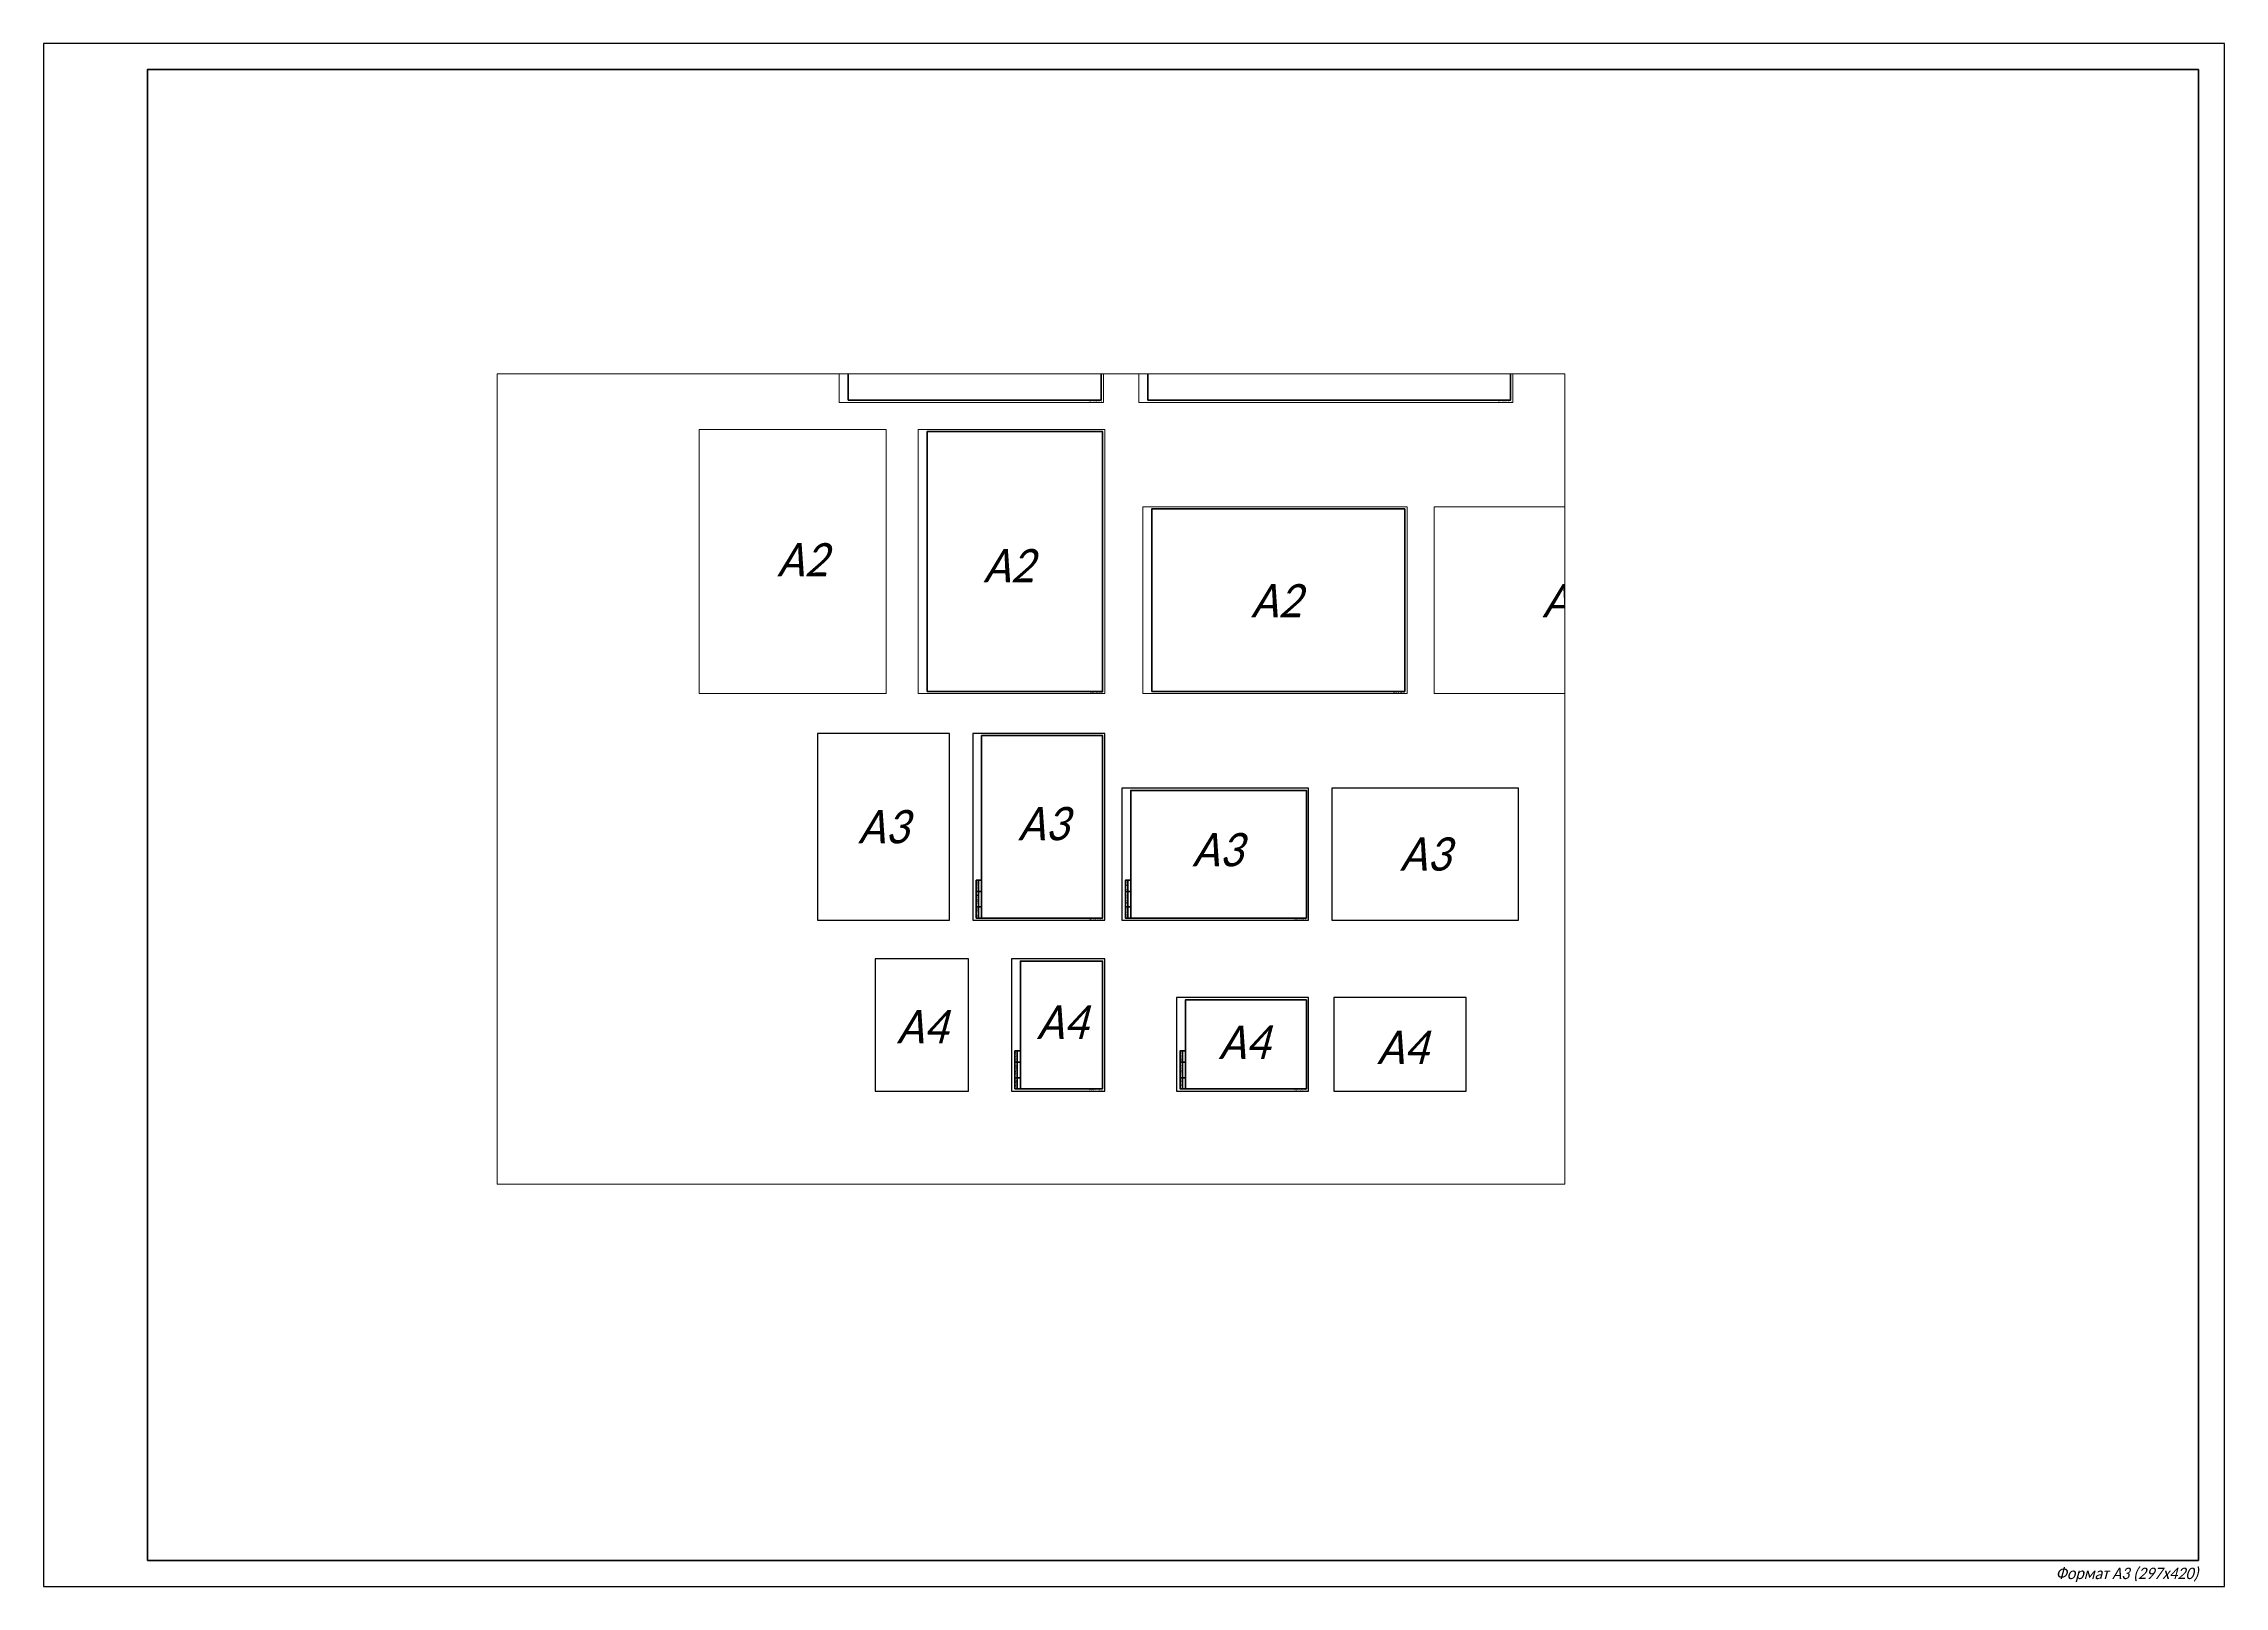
# Paper-space layout 'Лист2' of a CAD drawing. Header units: millimetres. Extents: x -62 to 358, y -58 to 239.
# The model-space entities are those that its viewports show. They can reach past a viewport. Long polylines and large blocks are cut down to what shows.
import ezdxf
from ezdxf.enums import TextEntityAlignment as Align

# ---------------------------------------------------------------- set-up
doc = ezdxf.new("R2010")
doc.units = ezdxf.units.MM
doc.layers.add('PaperFormat', color=7, linetype='Continuous')
doc.layers.add('ShtampPaper', color=7, linetype='Continuous')
doc.styles.add('!!!VStyle', font='calibri.ttf', dxfattribs={"width": 0.9, "height": 2.2})
doc.styles.add('shtampText', font='calibri.ttf', dxfattribs={"width": 0.9, "oblique": 15, "height": 2.2})

# ---------------------------------------------------------------- blocks, each defined once
blk = doc.blocks.new('a3_0_297_420_progSheetFormat')
at = {"layer": 'ShtampPaper', "ltscale": 100}
blk.add_lwpolyline([(-420, 0), (0, 0), (0, 297), (-420, 297), (-420, 0)], dxfattribs=at)
at = {"layer": 'ShtampPaper', "lineweight": 50, "ltscale": 100}
blk.add_lwpolyline([(-400, 5), (-5, 5), (-5, 292), (-400, 292), (-400, 5)], dxfattribs=at)
at = {"layer": 'ShtampPaper', "style": 'shtampText', "oblique": 15, "width": 0.9}
blk.add_text('Формат А3 (297х420)', height=2.2, dxfattribs=at).set_placement((-5, 2.5), align=Align.MIDDLE_RIGHT)
blk = doc.blocks.new('a3_1_297_420_progSheetFormat')
at = {"layer": 'ShtampPaper', "ltscale": 100}
blk.add_lwpolyline([(-297, 0), (0, 0), (0, 420), (-297, 420), (-297, 0)], dxfattribs=at)
at = {"layer": 'ShtampPaper', "lineweight": 50, "ltscale": 100}
blk.add_lwpolyline([(-277, 5), (-5, 5), (-5, 415), (-277, 415), (-277, 5)], dxfattribs=at)
at = {"layer": 'ShtampPaper', "style": 'shtampText', "oblique": 15, "width": 0.9}
blk.add_text('Формат А3 (297х420)', height=2.2, dxfattribs=at).set_placement((-5, 2.5), align=Align.MIDDLE_RIGHT)
blk = doc.blocks.new('a4_1_210_297_progSheetFormat')
at = {"layer": 'ShtampPaper', "ltscale": 100}
blk.add_lwpolyline([(-210, 0), (0, 0), (0, 297), (-210, 297), (-210, 0)], dxfattribs=at)
at = {"layer": 'ShtampPaper', "lineweight": 50, "ltscale": 100}
blk.add_lwpolyline([(-190, 5), (-5, 5), (-5, 292), (-190, 292), (-190, 5)], dxfattribs=at)
at = {"layer": 'ShtampPaper', "style": 'shtampText', "oblique": 15, "width": 0.9}
blk.add_text('Формат А4 (210х297)', height=2.2, dxfattribs=at).set_placement((-5, 2.5), align=Align.MIDDLE_RIGHT)
blk = doc.blocks.new('invShtamp')
at = {"layer": 'ShtampPaper', "lineweight": 50}
for p, q in [((-12, 60), (0, 60)), ((-7, 85), (-7, 0)), ((-12, 25), (0, 25))]:
    blk.add_line(p, q, dxfattribs=at)
blk.add_lwpolyline([(0, 0), (-12, 0), (-12, 85), (0, 85)], dxfattribs=at)
at = {"layer": 'ShtampPaper', "style": 'shtampText', "oblique": 15, "width": 0.9}
for s, p in [('Взам. инв. №', (-9.75, 72.5)), ('Подпись и дата', (-9.75, 42.5)), ('Инв. № подл.', (-9.75, 12.5))]:
    blk.add_text(s, height=2.2, rotation=90, dxfattribs=at).set_placement(p, align=Align.MIDDLE_CENTER)
blk = doc.blocks.new('a4_0_210_297_progSheetFormat')
at = {"layer": 'ShtampPaper', "ltscale": 100}
blk.add_lwpolyline([(-297, 0), (0, 0), (0, 210), (-297, 210), (-297, 0)], dxfattribs=at)
at = {"layer": 'ShtampPaper', "lineweight": 50, "ltscale": 100}
blk.add_lwpolyline([(-277, 5), (-5, 5), (-5, 205), (-277, 205), (-277, 5)], dxfattribs=at)
at = {"layer": 'ShtampPaper', "style": 'shtampText', "oblique": 15, "width": 0.9}
blk.add_text('Формат А4 (210х297)', height=2.2, dxfattribs=at).set_placement((-5, 2.5), align=Align.MIDDLE_RIGHT)
blk = doc.blocks.new('a3null_0_297_420_progSheetFormat')
at = {"layer": 'ShtampPaper', "ltscale": 100}
blk.add_lwpolyline([(-420, 0), (0, 0), (0, 297), (-420, 297), (-420, 0)], dxfattribs=at)
blk = doc.blocks.new('a3null_1_297_420_progSheetFormat')
at = {"layer": 'ShtampPaper', "ltscale": 100}
blk.add_lwpolyline([(-297, 0), (0, 0), (0, 420), (-297, 420), (-297, 0)], dxfattribs=at)
blk = doc.blocks.new('a4null_1_210_297_progSheetFormat')
at = {"layer": 'ShtampPaper', "ltscale": 100}
blk.add_lwpolyline([(-210, 0), (0, 0), (0, 297), (-210, 297), (-210, 0)], dxfattribs=at)
blk = doc.blocks.new('a4null_0_210_297_progSheetFormat')
at = {"layer": 'ShtampPaper', "ltscale": 100}
blk.add_lwpolyline([(-297, 0), (0, 0), (0, 210), (-297, 210), (-297, 0)], dxfattribs=at)
blk = doc.blocks.new('a2_0_420_594_progSheetFormat')
at = {"layer": 'PaperFormat', "color": 0, "linetype": 'Continuous', "lineweight": 15, "ltscale": 100}
blk.add_lwpolyline([(-594, 0), (0, 0), (0, 420), (-594, 420), (-594, 0)], dxfattribs=at)
at = {"layer": 'PaperFormat', "color": 0, "linetype": 'Continuous', "lineweight": 60, "ltscale": 100}
blk.add_lwpolyline([(-574, 5), (-5, 5), (-5, 415), (-574, 415), (-574, 5)], dxfattribs=at)
at = {"layer": 'PaperFormat', "style": '!!!VStyle', "width": 0.9}
blk.add_text('Формат А2 (420х594)', height=2.2, dxfattribs=at).set_placement((-33.4, 3.7), align=Align.TOP_LEFT)
blk = doc.blocks.new('a2null_0_420_594_progSheetFormat')
at = {"layer": 'PaperFormat', "color": 0, "linetype": 'Continuous', "lineweight": 15, "ltscale": 100}
blk.add_lwpolyline([(-594, 0), (0, 0), (0, 420), (-594, 420), (-594, 0)], dxfattribs=at)
blk = doc.blocks.new('a2_1_420_594_progSheetFormat')
at = {"layer": 'PaperFormat', "color": 0, "linetype": 'Continuous', "lineweight": 15, "ltscale": 100}
blk.add_lwpolyline([(-420, 0), (0, 0), (0, 594), (-420, 594), (-420, 0)], dxfattribs=at)
at = {"layer": 'PaperFormat', "color": 0, "linetype": 'Continuous', "lineweight": 60, "ltscale": 100}
blk.add_lwpolyline([(-400, 5), (-5, 5), (-5, 589), (-400, 589), (-400, 5)], dxfattribs=at)
at = {"layer": 'PaperFormat', "style": '!!!VStyle', "width": 0.9}
blk.add_text('Формат А2 (420х594)', height=2.2, dxfattribs=at).set_placement((-33.4, 3.7), align=Align.TOP_LEFT)
blk = doc.blocks.new('a2null_1_420_594_progSheetFormat')
at = {"layer": 'PaperFormat', "color": 0, "linetype": 'Continuous', "lineweight": 15, "ltscale": 100}
blk.add_lwpolyline([(-420, 0), (0, 0), (0, 594), (-420, 594), (-420, 0)], dxfattribs=at)
blk = doc.blocks.new('a1_0_594_841_progSheetFormat')
at = {"layer": 'PaperFormat', "color": 0, "linetype": 'Continuous', "lineweight": 15, "ltscale": 100}
blk.add_lwpolyline([(-841, 0), (0, 0), (0, 594), (-841, 594), (-841, 0)], dxfattribs=at)
at = {"layer": 'PaperFormat', "color": 0, "linetype": 'Continuous', "lineweight": 60, "ltscale": 100}
blk.add_lwpolyline([(-821, 5), (-5, 5), (-5, 589), (-821, 589), (-821, 5)], dxfattribs=at)
at = {"layer": 'PaperFormat', "style": '!!!VStyle', "width": 0.9}
blk.add_text('Формат А1 (594х841)', height=2.2, dxfattribs=at).set_placement((-33.4, 3.7), align=Align.TOP_LEFT)
blk = doc.blocks.new('a1_1_594_841_progSheetFormat')
at = {"layer": 'PaperFormat', "color": 0, "linetype": 'Continuous', "lineweight": 15, "ltscale": 100}
blk.add_lwpolyline([(-594, 0), (0, 0), (0, 841), (-594, 841), (-594, 0)], dxfattribs=at)
at = {"layer": 'PaperFormat', "color": 0, "linetype": 'Continuous', "lineweight": 60, "ltscale": 100}
blk.add_lwpolyline([(-574, 5), (-5, 5), (-5, 836), (-574, 836), (-574, 5)], dxfattribs=at)
at = {"layer": 'PaperFormat', "style": '!!!VStyle', "width": 0.9}
blk.add_text('Формат А1 (594х841)', height=2.2, dxfattribs=at).set_placement((-33.4, 3.7), align=Align.TOP_LEFT)

msp = doc.modelspace()

# ---------------------------------------------------------------- block references
at = {"layer": 'PaperFormat'}
for name, p in [('a1_1_594_841_progSheetFormat', (3211.9, 1879.5)), ('a1_0_594_841_progSheetFormat', (4132.5, 1879.5)), ('a2null_1_420_594_progSheetFormat', (2723.1, 1224.9)), ('a2_1_420_594_progSheetFormat', (3215.2, 1224.9)), ('a2_0_420_594_progSheetFormat', (3894.7, 1224.9)), ('a2null_0_420_594_progSheetFormat', (4549.9, 1224.9)), ('a3null_1_297_420_progSheetFormat', (2865.6, 715.3)), ('a3null_0_297_420_progSheetFormat', (4145.6, 715.3)), ('invShtamp', (2938.1, 720.3)), ('invShtamp', (3273.5, 720.3)), ('a4null_1_210_297_progSheetFormat', (2908.4, 331.4)), ('a4_0_210_297_progSheetFormat', (3673.5, 331.4)), ('a4null_0_210_297_progSheetFormat', (4027.4, 331.4)), ('invShtamp', (3025.1, 336.4)), ('invShtamp', (3396.5, 336.4))]:
    msp.add_blockref(name, p, dxfattribs=at)
at = {"layer": 'ShtampPaper'}
for name, p in [('a3_1_297_420_progSheetFormat', (3215.1, 715.3)), ('a3_0_297_420_progSheetFormat', (3673.5, 715.3)), ('a4_1_210_297_progSheetFormat', (3215.1, 331.4))]:
    msp.add_blockref(name, p, dxfattribs=at)

# ---------------------------------------------------------------- texts
at = {"layer": 'ShtampPaper', "char_height": 75, "attachment_point": 5, "style": 'shtampText'}
for s, insert in [('A2', (2534.9, 1525.6)), ('A2', (2998.8, 1512.3)), ('A2', (3600.6, 1433.5)), ('A2', (4255.8, 1433.5)), ('A3', (2717.1, 925.3)), ('A3', (3077, 932.2)), ('A3', (3468.6, 873.6)), ('A3', (3935.6, 863.8)), ('A4', (2804, 476.1)), ('A4', (3119, 486.2)), ('A4', (3528.1, 441.2)), ('A4', (3884.2, 429.6))]:
    msp.add_mtext_dynamic_manual_height_columns(s, width=53.286, gutter_width=12.5, heights=[0], dxfattribs=dict(at, insert=insert))

psp = doc.layouts.new('Лист2')

# ---------------------------------------------------------------- block references
at = {"layer": 'PaperFormat'}
psp.add_blockref('a3_0_297_420_progSheetFormat', (358.35, -57.93), dxfattribs=at)

# ---------------------------------------------------------------- viewports
psp.add_viewport(center=(128.5, 97.5), size=(205.6, 156), view_center_point=(3048.95, 1032.84), view_height=1821.6148, dxfattribs=at)

doc.saveas('drawing.dxf')
